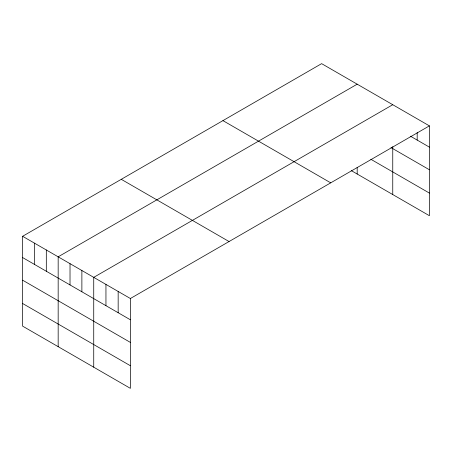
<?xml version="1.0" encoding="UTF-8"?>
<svg xmlns="http://www.w3.org/2000/svg" width="452" height="452" viewBox="0 0 452 452"><rect width="100%" height="100%" fill="white"/><g stroke="black" fill="none" stroke-linecap="round" stroke-linejoin="round"><path stroke-width="0.68" d="M22.6 236.289L130.379 298.512L130.379 388.353L22.6 326.129L22.6 236.289L321.621 63.647L429.4 125.871L429.4 215.711L351.26 170.596M357.187 84.185L58.167 256.821L58.167 346.661M392.754 104.717L93.733 277.358L93.733 367.193M130.379 298.512L429.4 125.871M410.467 136.21L429.4 147.137M390.98 147.584L429.4 169.766M370.821 159.262L429.4 193.083M222.943 120.622L330.723 182.845M121.277 179.32L229.057 241.543M22.6 257.555L130.379 319.779M22.6 280.183L130.379 342.407M22.6 303.495L130.379 365.724M417.185 132.543L417.185 140.086M392.754 146.617L392.754 194.558M357.187 167.364L357.187 174.02M118.164 291.461L118.164 312.727M105.949 284.41L105.949 305.676M81.88 270.511L81.88 291.777M70.02 263.669L70.02 284.935M46.313 249.979L46.313 271.245M34.454 243.131L34.454 264.397"/></g></svg>
